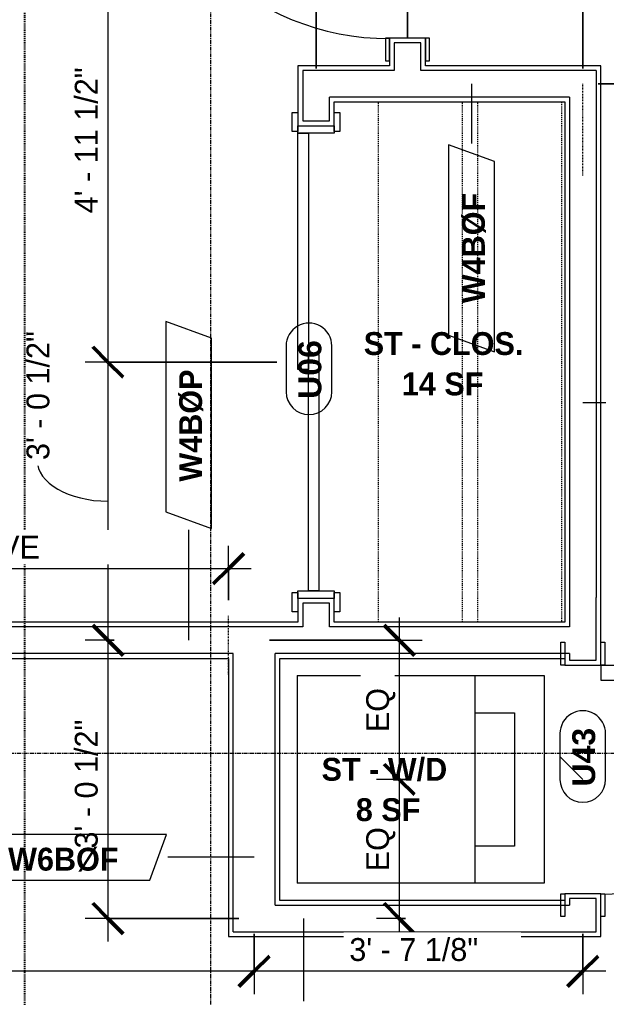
# Model space of a CAD drawing. Header units: inches. Extents: x -4058 to -1781, y 9814 to 12264.
# Drawn here: x -2852.4 to -2775.4, y 10135.2 to 10263.5 of the extents above; entities that cross this region are included whole.
import ezdxf

# ---------------------------------------------------------------- set-up
doc = ezdxf.new("R2010")
doc.units = ezdxf.units.IN
doc.header["$MEASUREMENT"] = 0
for name, pattern in [('Aligning Line 1_8_', [0.25, 0.125, -0.125]), ('Dash', [0.25, 0.125, -0.125]), ('Dash 3_32_', [0.1875, 0.09375, -0.09375]), ('Dash_2_', [0.25, 0.125, -0.125]), ('Grid Line 1_2_', [0.875, 0.5, -0.125, 0.125, -0.125])]:
    doc.linetypes.add(name, pattern=pattern)
doc.layers.add('0-3', color=250, linetype='Dash_2_')
for name, color, linetype, lineweight in [('A-ANNO-DIMS', 211, 'Continuous', 9), ('A-ANNO-DIMS-32', 211, 'Continuous', 9), ('A-AREA-IDEN', 2, 'Continuous', 9), ('A-DETL-1', 90, 'Dash 3_32_', 9), ('A-DOOR-2', 31, 'Continuous', 9), ('A-DOOR-FRAM', 31, 'Continuous', 9), ('A-DOOR-IDEN', 31, 'Continuous', 9), ('A-FLOR-2', 192, 'Continuous', 9), ('A-WALL-2', 113, 'Continuous', 9), ('A-WALL-IDEN', 211, 'Continuous', 9), ('G-ANNO-SYMB', 111, 'Aligning Line 1_8_', 9), ('P-SANR-FIXT', 6, 'Continuous', 9), ('Q-CASE', 31, 'Continuous', 9), ('Q-CASE-HDLN', 31, 'Dash', 9), ('S-GRID-1', 1, 'Grid Line 1_2_', 9)]:
    doc.layers.add(name, color=color, linetype=linetype, lineweight=lineweight)
doc.styles.add('Arial_B', font='arialbd.ttf', dxfattribs={"height": 3})
doc.styles.add('Century Gothic', font='ufonts.com_century-gothic.ttf', dxfattribs={"height": 3})
doc.styles.add('Century Gothic_B_1', font='GOTHICB.TTF', dxfattribs={"height": 3})
doc.dimstyles.new('MARKETING_DIMENSION', dxfattribs={"dimscale": 12, "dimtxt": 3.132505, "dimasz": 0.333333, "dimexe": 0.25, "dimexo": 0.166667, "dimgap": 0.041667, "dimtad": 1, "dimdec": 4, "dimrnd": 0.0625, "dimzin": 3, "dimdsep": 46, "dimlunit": 4, "dimtxsty": 'Century Gothic', "dimblk1": 'OBLIQUE', "dimblk2": 'OBLIQUE', "dimsah": 1, "dimcen": 0.09, "dimdle": 0.25, "dimazin": 0, "dimtfac": 1, "dimtdec": 4, "dimtix": 1, "dimtmove": 0, "dimatfit": 3, "dimfxl": 1, "dimtvp": 1, "dimtfill": 1, "dimfrac": 2, "dimtolj": 1, "dimtzin": 0, "dimarcsym": 2})
doc.dimstyles.new('THE_DIMENSION_STRING', dxfattribs={"dimscale": 12, "dimtxt": 3.132505, "dimasz": 0.333333, "dimexe": 0.25, "dimexo": 0.166667, "dimgap": 0.041667, "dimtad": 1, "dimdec": 4, "dimrnd": 0.0625, "dimzin": 3, "dimdsep": 46, "dimlunit": 4, "dimtxsty": 'Century Gothic', "dimblk1": 'OBLIQUE', "dimblk2": 'OBLIQUE', "dimsah": 1, "dimcen": 0.09, "dimdle": 0.25, "dimazin": 0, "dimtfac": 1, "dimtdec": 4, "dimtix": 1, "dimtmove": 0, "dimatfit": 3, "dimfxl": 1, "dimtvp": 1, "dimtfill": 1, "dimfrac": 2, "dimtolj": 1, "dimtzin": 0, "dimarcsym": 2})
doc.dimstyles.new('THE_DIMENSION_STRING_1', dxfattribs={"dimscale": 12, "dimtxt": 3.132505, "dimasz": 0.333333, "dimexe": 0.25, "dimexo": 0.166667, "dimgap": 0.041667, "dimtad": 1, "dimdec": 4, "dimrnd": 0.0625, "dimzin": 3, "dimdsep": 46, "dimlunit": 4, "dimtxsty": 'Century Gothic', "dimblk1": 'OBLIQUE', "dimblk2": 'OBLIQUE', "dimsah": 1, "dimcen": 0.09, "dimdle": 0.25, "dimazin": 0, "dimtfac": 1, "dimtdec": 4, "dimtix": 1, "dimtmove": 1, "dimatfit": 3, "dimfxl": 1, "dimtvp": 1, "dimtfill": 1, "dimfrac": 2, "dimtolj": 1, "dimtzin": 0, "dimarcsym": 2})
doc.dimstyles.new('THE_DIMENSION_STRING_2', dxfattribs={"dimscale": 12, "dimtxt": 3.132505, "dimasz": 0.333333, "dimexe": 0.25, "dimexo": 0.166667, "dimgap": 0.041667, "dimtad": 1, "dimdec": 4, "dimrnd": 0.0625, "dimzin": 3, "dimdsep": 46, "dimlunit": 4, "dimtxsty": 'Century Gothic', "dimblk1": 'OBLIQUE', "dimblk2": 'OBLIQUE', "dimsah": 1, "dimcen": 0.09, "dimdle": 0.25, "dimazin": 0, "dimtfac": 1, "dimtdec": 4, "dimtix": 1, "dimtmove": 0, "dimatfit": 3, "dimfxl": 1, "dimtvp": 1, "dimtfill": 1, "dimfrac": 2, "dimtolj": 1, "dimtzin": 0, "dimarcsym": 2})
doc.dimstyles.new('THE_DIMENSION_STRING_3', dxfattribs={"dimscale": 12, "dimtxt": 3.132505, "dimasz": 0.333333, "dimexe": 0.25, "dimexo": 0.166667, "dimgap": 0.041667, "dimtad": 1, "dimdec": 4, "dimrnd": 0.0625, "dimzin": 3, "dimdsep": 46, "dimlunit": 4, "dimtxsty": 'Century Gothic', "dimblk1": 'OBLIQUE', "dimblk2": 'OBLIQUE', "dimsah": 1, "dimcen": 0.09, "dimdle": 0.25, "dimazin": 0, "dimtfac": 1, "dimtdec": 4, "dimtix": 1, "dimtmove": 0, "dimatfit": 3, "dimfxl": 1, "dimtvp": 1, "dimtfill": 1, "dimfrac": 2, "dimtolj": 1, "dimtzin": 0, "dimarcsym": 2})

# ---------------------------------------------------------------- blocks, each defined once
blk = doc.blocks.new('SLIDING - FLUSH - SLIDING - FLUSH - 5-0 x 6-8-3203586-UNIT PLANS - 1ST FLOOR')
at = {"layer": 'A-DOOR-2'}
for p, q in [((-32.75, 3.25), (-30.25, 3.25)), ((-32.75, 2.5), (-32.75, 3.25)), ((-30.25, 3.25), (-30.25, 2.5)), ((30.25, 3.25), (32.75, 3.25)), ((30.25, 2.5), (30.25, 3.25)), ((32.75, 3.25), (32.75, 2.5)), ((-30.25, 2.5), (-32.75, 2.5)), ((32.75, 2.5), (30.25, 2.5)), ((-1, -0.88), (-1, 0.5)), ((-1, 0.5), (30, 0.5)), ((30, 0.5), (30, -0.88)), ((-30, -2.25), (-30, -0.88)), ((-30, -0.88), (1, -0.88)), ((30, -0.88), (-1, -0.88)), ((1, -0.88), (1, -2.25)), ((-32.75, -2.25), (-30.25, -2.25)), ((-32.75, -3), (-32.75, -2.25)), ((-30.25, -2.25), (-30.25, -3)), ((1, -2.25), (-30, -2.25)), ((30.25, -2.25), (32.75, -2.25)), ((30.25, -3), (30.25, -2.25)), ((32.75, -2.25), (32.75, -3)), ((-30.25, -3), (-32.75, -3)), ((32.75, -3), (30.25, -3))]:
    blk.add_line(p, q, dxfattribs=at)
at = {"layer": 'A-DOOR-FRAM'}
for p, q in [((-31, -2.25), (-31, 2.5)), ((-31, 2.5), (-30, 2.5)), ((-30, 2.5), (-30, -2.25)), ((30, 2.5), (31, 2.5)), ((30, -2.25), (30, 2.5)), ((31, 2.5), (31, -2.25)), ((-30, -2.25), (-31, -2.25)), ((31, -2.25), (30, -2.25))]:
    blk.add_line(p, q, dxfattribs=at)
blk = doc.blocks.new('SWING - SINGLE - FLUSH - SWING - FLUSH - 2-10 x 6-8 - PRIVACY-4202128-UNIT PLANS - 1ST FLOOR')
at = {"layer": 'A-DOOR-2'}
for p, q in [((15, 2.37), (15, 36.38)), ((17, 36.38), (15, 36.38)), ((17, 2.37), (17, 36.38)), ((-17, 2.87), (-20, 2.87)), ((-20, 2.87), (-20, 2.37)), ((-17, 2.37), (-17, 2.87)), ((20, 2.87), (17, 2.87)), ((17, 2.87), (17, 2.37)), ((20, 2.37), (20, 2.87)), ((-20, 2.37), (-17, 2.37)), ((17, 2.37), (15, 2.37)), ((17, 2.37), (20, 2.37)), ((-17, -2.38), (-20, -2.38)), ((-20, -2.38), (-20, -2.88)), ((-17, -2.88), (-17, -2.38)), ((20, -2.38), (17, -2.38)), ((17, -2.38), (17, -2.88)), ((20, -2.88), (20, -2.38)), ((-20, -2.88), (-17, -2.88)), ((17, -2.88), (20, -2.88))]:
    blk.add_line(p, q, dxfattribs=at)
blk.add_arc((17, 2.37), 34.07, 93.3657, 180, dxfattribs=at)
blk = doc.blocks.new('OD_CW_Closet - OD_CW_Closet-3786599-UNIT PLANS - 1ST FLOOR')
at = {"layer": 'Q-CASE-HDLN'}
for p, q in [((0.74, -24), (0.74, 0)), ((0.74, 0), (68.99, 0)), ((68.99, 0), (68.99, -24)), ((0.74, -11), (68.99, -11)), ((0.74, -13), (68.99, -13)), ((68.99, -24), (0.74, -24))]:
    blk.add_line(p, q, dxfattribs=at)
blk = doc.blocks.new('SWING - SINGLE - FLUSH - SWING - FLUSH - 2-6 x 6-8 - PASSAGE-4329407-UNIT PLANS - 1ST FLOOR')
at = {"layer": 'A-DOOR-2'}
for p, q in [((-18, 2.375), (-18, 2.875)), ((-18, 2.875), (-15, 2.875)), ((-15, 2.875), (-15, 2.375)), ((15, 2.375), (15, 2.875)), ((15, 2.875), (18, 2.875)), ((18, 2.875), (18, 2.375)), ((-15, 2.375), (-18, 2.375)), ((18, 2.375), (15, 2.375)), ((-18, -2.375), (-15, -2.375)), ((-18, -2.875), (-18, -2.375)), ((-15, -2.375), (-15, -2.875)), ((13, -2.375), (13, -32.375)), ((15, -2.375), (13, -2.375)), ((15, -2.375), (15, -32.375)), ((15, -2.375), (18, -2.375)), ((15, -2.875), (15, -2.375)), ((18, -2.375), (18, -2.875)), ((-15, -2.875), (-18, -2.875)), ((18, -2.875), (15, -2.875)), ((15, -32.375), (13, -32.375))]:
    blk.add_line(p, q, dxfattribs=at)
blk.add_arc((15, -2.375), 30.067, 180, 266.18593, dxfattribs=at)
blk = doc.blocks.new('Stacked Washer and Dryer - 26_x25_ - Private-1352637-UNIT PLANS - 1ST FLOOR')
at = {"layer": 'P-SANR-FIXT'}
for p, q in [((0, 13.625), (32.4375, 13.625)), ((0, 13.625), (0, -13.625)), ((23.34375, 13.625), (23.34375, -13.625)), ((32.4375, 13.625), (32.4375, -13.625)), ((23.34375, 8.75), (28.53125, 8.75)), ((28.53125, 8.75), (28.53125, -8.75)), ((28.53125, -8.75), (23.34375, -8.75)), ((32.4375, -13.625), (0, -13.625))]:
    blk.add_line(p, q, dxfattribs=at)
blk = doc.blocks.new('DIMBLOCK6-UNIT PLANS - 1ST FLOOR')
at = {"layer": 'A-ANNO-DIMS-32', "lineweight": 50}
for p, q in [((-2840.83, 10278.04), (-2842.83, 10280.04)), ((-2840.83, 10278.04), (-2838.83, 10276.04)), ((-2840.83, 10218.54), (-2842.83, 10220.54)), ((-2840.83, 10218.54), (-2838.83, 10216.54))]:
    blk.add_line(p, q, dxfattribs=at)
at = {"layer": 'A-ANNO-DIMS-32'}
for p, q in [((-2825.62, 10278.04), (-2843.83, 10278.04)), ((-2840.83, 10278.04), (-2840.83, 10218.54)), ((-2840.83, 10278.04), (-2825.62, 10278.04)), ((-2818.65, 10218.54), (-2843.83, 10218.54)), ((-2840.83, 10218.54), (-2818.65, 10218.54))]:
    blk.add_line(p, q, dxfattribs=at)
at = {"layer": 'A-ANNO-DIMS-32', "color": 0, "insert": (-2845.18, 10238.05), "char_height": 3, "width": 24.5827, "attachment_point": 1, "rotation": 90, "line_spacing_factor": 0.984502, "style": 'Century Gothic', "bg_fill": 3, "box_fill_scale": 1.25, "bg_fill_color": 256, "bg_fill_true_color": 13158600, "bg_fill_transparency": 0}
blk.add_mtext('4\' - 11 1/2"', dxfattribs=at)
blk = doc.blocks.new('_Oblique')
at = {"color": 0, "linetype": 'ByBlock', "lineweight": -2}
blk.add_line((-0.5, -0.5), (0.5, 0.5), dxfattribs=at)
blk = doc.blocks.new('DIMBLOCK7-UNIT PLANS - 1ST FLOOR')
at = {"layer": 'A-ANNO-DIMS-32', "lineweight": 50}
for p, q in [((-2840.83, 10218.54), (-2842.83, 10220.54)), ((-2840.83, 10218.54), (-2838.83, 10216.54)), ((-2840.83, 10182.04), (-2842.83, 10184.04)), ((-2840.83, 10182.04), (-2838.83, 10180.04))]:
    blk.add_line(p, q, dxfattribs=at)
at = {"layer": 'A-ANNO-DIMS-32'}
for p, q in [((-2818.65, 10218.54), (-2843.83, 10218.54)), ((-2840.83, 10218.54), (-2840.83, 10182.04)), ((-2840.83, 10218.54), (-2818.65, 10218.54)), ((-2840, 10182.04), (-2843.83, 10182.04)), ((-2840.83, 10182.04), (-2840, 10182.04))]:
    blk.add_line(p, q, dxfattribs=at)
blk.add_ellipse((-2840.83, 10205.68), major_axis=(9.31, 0), ratio=0.579435, start_param=3.141593, end_param=4.712389, dxfattribs=at)
at = {"layer": 'A-ANNO-DIMS-32', "color": 0, "insert": (-2851.52, 10205.68), "char_height": 3, "width": 21.7784, "attachment_point": 1, "rotation": 90, "line_spacing_factor": 0.984502, "style": 'Century Gothic', "bg_fill": 3, "box_fill_scale": 1.25, "bg_fill_color": 256, "bg_fill_true_color": 13158600, "bg_fill_transparency": 0}
blk.add_mtext('3\' - 0 1/2"', dxfattribs=at)
blk = doc.blocks.new('DIMBLOCK8-UNIT PLANS - 1ST FLOOR')
at = {"layer": 'A-ANNO-DIMS-32', "lineweight": 50}
for p, q in [((-2840.83, 10182.04), (-2842.83, 10184.04)), ((-2840.83, 10182.04), (-2838.83, 10180.04)), ((-2840.83, 10145.54), (-2842.83, 10147.54)), ((-2840.83, 10145.54), (-2838.83, 10143.54))]:
    blk.add_line(p, q, dxfattribs=at)
at = {"layer": 'A-ANNO-DIMS-32'}
for p, q in [((-2840, 10182.04), (-2843.83, 10182.04)), ((-2840.83, 10182.04), (-2840.83, 10142.54)), ((-2840.83, 10182.04), (-2840, 10182.04)), ((-2823.65, 10145.54), (-2843.83, 10145.54)), ((-2840.83, 10145.54), (-2823.65, 10145.54))]:
    blk.add_line(p, q, dxfattribs=at)
at = {"layer": 'A-ANNO-DIMS-32', "color": 0, "insert": (-2845.18, 10154.72), "char_height": 3, "width": 21.7784, "attachment_point": 1, "rotation": 90, "line_spacing_factor": 0.984502, "style": 'Century Gothic', "bg_fill": 3, "box_fill_scale": 1.25, "bg_fill_color": 256, "bg_fill_true_color": 13158600, "bg_fill_transparency": 0}
blk.add_mtext('3\' - 0 1/2"', dxfattribs=at)
blk = doc.blocks.new('DIMBLOCK41-UNIT PLANS - 1ST FLOOR')
at = {"layer": 'A-ANNO-DIMS-32'}
for p, q in [((-2778.52, 10257.04), (-2778.52, 10285.61)), ((-2801.52, 10283.44), (-2801.52, 10279.61)), ((-2801.52, 10282.61), (-2801.52, 10283.44)), ((-2801.52, 10282.61), (-2775.52, 10282.61)), ((-2778.52, 10282.61), (-2778.52, 10257.04))]:
    blk.add_line(p, q, dxfattribs=at)
at = {"layer": 'A-ANNO-DIMS-32', "lineweight": 50}
for p, q in [((-2801.52, 10282.61), (-2799.52, 10284.61)), ((-2778.52, 10282.61), (-2776.52, 10284.61)), ((-2801.52, 10282.61), (-2803.52, 10280.61)), ((-2778.52, 10282.61), (-2780.52, 10280.61))]:
    blk.add_line(p, q, dxfattribs=at)
at = {"layer": 'A-ANNO-DIMS-32', "color": 0, "insert": (-2796.44, 10286.95), "char_height": 3, "width": 15.394, "attachment_point": 1, "line_spacing_factor": 0.984502, "style": 'Century Gothic', "bg_fill": 3, "box_fill_scale": 1.25, "bg_fill_color": 256, "bg_fill_true_color": 13158600, "bg_fill_transparency": 0}
blk.add_mtext('1\' - 11"', dxfattribs=at)
blk = doc.blocks.new('DIMBLOCK71-UNIT PLANS - 1ST FLOOR')
at = {"layer": 'A-ANNO-DIMS-32'}
for p, q in [((-2802.6, 10185.04), (-2802.6, 10163.79)), ((-2819.65, 10182.04), (-2799.6, 10182.04)), ((-2802.6, 10182.04), (-2819.65, 10182.04)), ((-2801.77, 10163.79), (-2805.6, 10163.79)), ((-2802.6, 10163.79), (-2801.77, 10163.79))]:
    blk.add_line(p, q, dxfattribs=at)
at = {"layer": 'A-ANNO-DIMS-32', "lineweight": 50}
for p, q in [((-2802.6, 10182.04), (-2804.6, 10184.04)), ((-2802.6, 10182.04), (-2800.6, 10180.04)), ((-2802.6, 10163.79), (-2804.6, 10165.79)), ((-2802.6, 10163.79), (-2800.6, 10161.79))]:
    blk.add_line(p, q, dxfattribs=at)
at = {"layer": 'A-ANNO-DIMS-32', "color": 0, "insert": (-2806.94, 10169.98), "char_height": 3, "width": 7.0407, "attachment_point": 1, "rotation": 90, "line_spacing_factor": 0.984502, "style": 'Century Gothic', "bg_fill": 3, "box_fill_scale": 1.25, "bg_fill_color": 256, "bg_fill_true_color": 13158600, "bg_fill_transparency": 0}
blk.add_mtext('EQ', dxfattribs=at)
blk = doc.blocks.new('DIMBLOCK72-UNIT PLANS - 1ST FLOOR')
at = {"layer": 'A-ANNO-DIMS-32', "lineweight": 50}
for p, q in [((-2802.6, 10163.79), (-2804.6, 10165.79)), ((-2802.6, 10163.79), (-2800.6, 10161.79)), ((-2802.6, 10145.54), (-2804.6, 10147.54)), ((-2802.6, 10145.54), (-2800.6, 10143.54))]:
    blk.add_line(p, q, dxfattribs=at)
at = {"layer": 'A-ANNO-DIMS-32'}
for p, q in [((-2801.77, 10163.79), (-2805.6, 10163.79)), ((-2802.6, 10163.79), (-2802.6, 10142.54)), ((-2802.6, 10163.79), (-2801.77, 10163.79)), ((-2801.77, 10145.54), (-2805.6, 10145.54)), ((-2802.6, 10145.54), (-2801.77, 10145.54))]:
    blk.add_line(p, q, dxfattribs=at)
at = {"layer": 'A-ANNO-DIMS-32', "color": 0, "insert": (-2806.94, 10151.73), "char_height": 3, "width": 7.0407, "attachment_point": 1, "rotation": 90, "line_spacing_factor": 0.984502, "style": 'Century Gothic', "bg_fill": 3, "box_fill_scale": 1.25, "bg_fill_color": 256, "bg_fill_true_color": 13158600, "bg_fill_transparency": 0}
blk.add_mtext('EQ', dxfattribs=at)
blk = doc.blocks.new('Wall Tag - Arch Wall-3956453-UNIT PLANS - 1ST FLOOR')
at = {"layer": 'A-WALL-IDEN'}
for p, q in [((-0.3561, 0.0937), (-0.4244, -0.0937)), ((0.4244, 0.0937), (-0.3561, 0.0937)), ((0.3561, -0.0937), (0.4244, 0.0937)), ((-0.4244, -0.0937), (0.3561, -0.0937))]:
    blk.add_line(p, q, dxfattribs=at)
blk = doc.blocks.new('Door Tag - Type Mark-2601225-UNIT PLANS - 1ST FLOOR')
at = {"layer": 'A-DOOR-IDEN'}
for p, q in [((0.09375, 0.09375), (-0.09375, 0.09375)), ((-0.09375, -0.09375), (0.09375, -0.09375))]:
    blk.add_line(p, q, dxfattribs=at)
for centre, start, end in [((-0.09375, 0), 90, 270), ((0.09375, 0), 270, 90)]:
    blk.add_arc(centre, 0.09375, start, end, dxfattribs=at)
blk = doc.blocks.new('DIMBLOCK364-UNIT PLANS - 1ST FLOOR')
at = {"layer": 'A-ANNO-DIMS-32'}
for p, q in [((-2821.65, 10143.54), (-2821.65, 10135.62)), ((-2821.65, 10138.62), (-2821.65, 10143.54)), ((-2778.52, 10143.54), (-2778.52, 10135.62)), ((-2778.52, 10138.62), (-2778.52, 10143.54)), ((-2775.52, 10138.62), (-2821.65, 10138.62))]:
    blk.add_line(p, q, dxfattribs=at)
at = {"layer": 'A-ANNO-DIMS-32', "lineweight": 50}
for p, q in [((-2821.65, 10138.62), (-2819.65, 10140.62)), ((-2778.52, 10138.62), (-2776.52, 10140.62)), ((-2821.65, 10138.62), (-2823.65, 10136.62)), ((-2778.52, 10138.62), (-2780.52, 10136.62))]:
    blk.add_line(p, q, dxfattribs=at)
at = {"layer": 'A-ANNO-DIMS-32', "color": 0, "insert": (-2809.16, 10142.97), "char_height": 3, "width": 21.7784, "attachment_point": 1, "line_spacing_factor": 0.984502, "style": 'Century Gothic', "bg_fill": 3, "box_fill_scale": 1.25, "bg_fill_color": 256, "bg_fill_true_color": 13158600, "bg_fill_transparency": 0}
blk.add_mtext('3\' - 7 1/8"', dxfattribs=at)
blk = doc.blocks.new('DIMBLOCK365-UNIT PLANS - 1ST FLOOR')
at = {"layer": 'A-ANNO-DIMS-32'}
for p, q in [((-2821.65, 10143.54), (-2821.65, 10135.62)), ((-2821.65, 10138.62), (-2821.65, 10143.54)), ((-2935.52, 10137.79), (-2935.52, 10141.62)), ((-2821.65, 10138.62), (-2938.52, 10138.62)), ((-2935.52, 10138.62), (-2935.52, 10137.79))]:
    blk.add_line(p, q, dxfattribs=at)
at = {"layer": 'A-ANNO-DIMS-32', "lineweight": 50}
for p, q in [((-2935.52, 10138.62), (-2933.52, 10140.62)), ((-2821.65, 10138.62), (-2819.65, 10140.62)), ((-2935.52, 10138.62), (-2937.52, 10136.62)), ((-2821.65, 10138.62), (-2823.65, 10136.62))]:
    blk.add_line(p, q, dxfattribs=at)
at = {"layer": 'A-ANNO-DIMS-32', "color": 0, "insert": (-2887.66, 10142.97), "char_height": 3, "width": 21.7784, "attachment_point": 1, "line_spacing_factor": 0.984502, "style": 'Century Gothic', "bg_fill": 3, "box_fill_scale": 1.25, "bg_fill_color": 256, "bg_fill_true_color": 13158600, "bg_fill_transparency": 0}
blk.add_mtext('9\' - 5 7/8"', dxfattribs=at)
blk = doc.blocks.new('DIMBLOCK414-UNIT PLANS - 1ST FLOOR')
at = {"layer": 'A-ANNO-DIMS-32'}
for p, q in [((-2778.52, 10257.04), (-2778.52, 10285.61)), ((-2709.5, 10274.66), (-2709.5, 10285.61)), ((-2781.52, 10282.61), (-2706.5, 10282.61)), ((-2778.52, 10282.61), (-2778.52, 10257.04)), ((-2709.5, 10282.61), (-2709.5, 10274.66))]:
    blk.add_line(p, q, dxfattribs=at)
at = {"layer": 'A-ANNO-DIMS-32', "lineweight": 50}
for p, q in [((-2778.52, 10282.61), (-2776.52, 10284.61)), ((-2709.5, 10282.61), (-2707.5, 10284.61)), ((-2778.52, 10282.61), (-2780.52, 10280.61)), ((-2709.5, 10282.61), (-2711.5, 10280.61))]:
    blk.add_line(p, q, dxfattribs=at)
at = {"layer": 'A-ANNO-DIMS-32', "color": 0, "insert": (-2749.26, 10286.95), "char_height": 3, "width": 12.5897, "attachment_point": 1, "line_spacing_factor": 0.984502, "style": 'Century Gothic', "bg_fill": 3, "box_fill_scale": 1.25, "bg_fill_color": 256, "bg_fill_true_color": 13158600, "bg_fill_transparency": 0}
blk.add_mtext('5\' - 9"', dxfattribs=at)
blk = doc.blocks.new('DIMBLOCK689-UNIT PLANS - 1ST FLOOR')
at = {"layer": 'A-ANNO-DIMS-32'}
for p, q in [((-2772.1, 10359.04), (-2772.1, 10252.04)), ((-2787.52, 10356.04), (-2769.1, 10356.04)), ((-2772.1, 10356.04), (-2787.52, 10356.04)), ((-2776.52, 10255.04), (-2769.1, 10255.04)), ((-2772.1, 10255.04), (-2776.52, 10255.04))]:
    blk.add_line(p, q, dxfattribs=at)
at = {"layer": 'A-ANNO-DIMS-32', "lineweight": 50}
for p, q in [((-2772.1, 10356.04), (-2774.1, 10358.04)), ((-2772.1, 10356.04), (-2770.1, 10354.04)), ((-2772.1, 10255.04), (-2774.1, 10257.04)), ((-2772.1, 10255.04), (-2770.1, 10253.04))]:
    blk.add_line(p, q, dxfattribs=at)
at = {"layer": 'A-ANNO-DIMS-32', "color": 0, "insert": (-2776.44, 10300.29), "char_height": 3, "width": 12.5897, "attachment_point": 1, "rotation": 90, "line_spacing_factor": 0.984502, "style": 'Century Gothic', "bg_fill": 3, "box_fill_scale": 1.25, "bg_fill_color": 256, "bg_fill_true_color": 13158600, "bg_fill_transparency": 0}
blk.add_mtext('8\' - 5"', dxfattribs=at)
blk = doc.blocks.new('DIMBLOCK1317-UNIT PLANS - 1ST FLOOR')
at = {"layer": 'A-ANNO-DIMS-32'}
for p, q in [((-2813.52, 10257.04), (-2813.52, 10270.37)), ((-2778.52, 10257.04), (-2778.52, 10270.37)), ((-2775.52, 10267.37), (-2813.52, 10267.37)), ((-2813.52, 10267.37), (-2813.52, 10257.04)), ((-2778.52, 10267.37), (-2778.52, 10257.04))]:
    blk.add_line(p, q, dxfattribs=at)
at = {"layer": 'A-ANNO-DIMS-32', "lineweight": 50}
for p, q in [((-2813.52, 10267.37), (-2811.52, 10269.37)), ((-2778.52, 10267.37), (-2776.52, 10269.37)), ((-2813.52, 10267.37), (-2815.52, 10265.37)), ((-2778.52, 10267.37), (-2780.52, 10265.37))]:
    blk.add_line(p, q, dxfattribs=at)
at = {"layer": 'A-ANNO-DIMS-32', "color": 0, "insert": (-2802.44, 10271.72), "char_height": 3, "width": 15.394, "attachment_point": 1, "line_spacing_factor": 0.984502, "style": 'Century Gothic', "bg_fill": 3, "box_fill_scale": 1.25, "bg_fill_color": 256, "bg_fill_true_color": 13158600, "bg_fill_transparency": 0}
blk.add_mtext('2\' - 11"', dxfattribs=at)
blk = doc.blocks.new('DIMBLOCK1318-UNIT PLANS - 1ST FLOOR')
at = {"layer": 'A-ANNO-DIMS-32'}
for p, q in [((-2935.52, 10266.54), (-2935.52, 10270.37)), ((-2813.52, 10257.04), (-2813.52, 10270.37)), ((-2813.52, 10267.37), (-2938.52, 10267.37)), ((-2935.52, 10267.37), (-2935.52, 10266.54)), ((-2813.52, 10267.37), (-2813.52, 10257.04))]:
    blk.add_line(p, q, dxfattribs=at)
at = {"layer": 'A-ANNO-DIMS-32', "lineweight": 50}
for p, q in [((-2935.52, 10267.37), (-2933.52, 10269.37)), ((-2813.52, 10267.37), (-2811.52, 10269.37)), ((-2935.52, 10267.37), (-2937.52, 10265.37)), ((-2813.52, 10267.37), (-2815.52, 10265.37))]:
    blk.add_line(p, q, dxfattribs=at)
at = {"layer": 'A-ANNO-DIMS-32', "color": 0, "insert": (-2880.94, 10271.72), "char_height": 3, "width": 15.394, "attachment_point": 1, "line_spacing_factor": 0.984502, "style": 'Century Gothic', "bg_fill": 3, "box_fill_scale": 1.25, "bg_fill_color": 256, "bg_fill_true_color": 13158600, "bg_fill_transparency": 0}
blk.add_mtext('10\' - 2"', dxfattribs=at)
blk = doc.blocks.new('DIMBLOCK1355-UNIT PLANS - 1ST FLOOR')
at = {"layer": 'A-ANNO-DIMS-32'}
for p, q in [((-2931.09, 10188.54), (-2931.09, 10194.42)), ((-2825.02, 10187.29), (-2825.02, 10194.42)), ((-2822.02, 10191.42), (-2934.09, 10191.42)), ((-2931.09, 10191.42), (-2931.09, 10188.54)), ((-2825.02, 10191.42), (-2825.02, 10187.29))]:
    blk.add_line(p, q, dxfattribs=at)
at = {"layer": 'A-ANNO-DIMS-32', "lineweight": 50}
for p, q in [((-2931.09, 10191.42), (-2929.09, 10193.42)), ((-2825.02, 10191.42), (-2823.02, 10193.42)), ((-2931.09, 10191.42), (-2933.09, 10189.42)), ((-2825.02, 10191.42), (-2827.02, 10189.42))]:
    blk.add_line(p, q, dxfattribs=at)
at = {"layer": 'A-ANNO-DIMS-32', "color": 0, "insert": (-2904.38, 10195.76), "char_height": 3, "width": 63.1871, "attachment_point": 1, "line_spacing_factor": 0.984502, "style": 'Century Gothic', "bg_fill": 3, "box_fill_scale": 1.25, "bg_fill_color": 256, "bg_fill_true_color": 13158600, "bg_fill_transparency": 0}
blk.add_mtext('OPEN CLERESTORY ABOVE', dxfattribs=at)

msp = doc.modelspace()

# ---------------------------------------------------------------- linework, layer by layer
at = {"layer": 'A-DETL-1'}
for p, q in [((-2778.52374, 10242.9894), (-2778.52374, 10255.0394)), ((-2825.02374, 10177.5394), (-2825.02374, 10185.2894))]:
    msp.add_line(p, q, dxfattribs=at)
at = {"layer": 'A-DOOR-IDEN'}
msp.add_line((-2778.52374, 10163.78974), (-2781.52374, 10166.78974), dxfattribs=at)
at = {"layer": 'A-FLOR-2'}
for p, q in [((-2801.52374, 10261.0394), (-2801.52374, 10295.0394)), ((-2801.52374, 10295.0394), (-2801.52374, 10261.0394))]:
    msp.add_line(p, q, dxfattribs=at)
at = {"layer": 'A-WALL-2'}
for p, q in [((-2803.89874, 10261.0394), (-2803.89874, 10257.4144)), ((-2799.14874, 10261.0394), (-2803.89874, 10261.0394)), ((-2803.27374, 10260.4144), (-2803.27374, 10256.7894)), ((-2799.77374, 10260.4144), (-2803.27374, 10260.4144)), ((-2799.77374, 10256.7894), (-2799.77374, 10260.4144)), ((-2799.14874, 10257.4144), (-2799.14874, 10261.0394)), ((-2815.89874, 10257.4144), (-2815.89874, 10249.5394)), ((-2803.89874, 10257.4144), (-2815.89874, 10257.4144)), ((-2776.14874, 10257.4144), (-2799.14874, 10257.4144)), ((-2776.14874, 10187.65981), (-2776.14874, 10257.4144)), ((-2815.27374, 10256.7894), (-2815.27374, 10250.1644)), ((-2803.27374, 10256.7894), (-2815.27374, 10256.7894)), ((-2776.77374, 10256.7894), (-2799.77374, 10256.7894)), ((-2776.77374, 10256.7894), (-2776.77374, 10187.65981)), ((-2811.77374, 10250.1644), (-2811.77374, 10253.2894)), ((-2780.27374, 10253.2894), (-2811.77374, 10253.2894)), ((-2811.14874, 10249.5394), (-2811.14874, 10252.6644)), ((-2811.14874, 10252.6644), (-2780.89874, 10252.6644)), ((-2780.89874, 10252.6644), (-2780.89874, 10187.65981)), ((-2780.27374, 10253.2894), (-2780.27374, 10187.65981)), ((-2815.27374, 10250.1644), (-2811.77374, 10250.1644)), ((-2815.89874, 10249.5394), (-2811.14874, 10249.5394)), ((-2815.89874, 10187.5394), (-2815.89874, 10184.4144)), ((-2811.14874, 10187.5394), (-2815.89874, 10187.5394)), ((-2811.77374, 10186.9144), (-2815.27374, 10186.9144)), ((-2815.27374, 10186.9144), (-2815.27374, 10183.7894)), ((-2811.77374, 10183.7894), (-2811.77374, 10186.9144)), ((-2811.14874, 10184.4144), (-2811.14874, 10187.5394)), ((-2780.89874, 10187.65981), (-2780.89874, 10184.4144)), ((-2780.27374, 10187.65981), (-2780.27374, 10183.7894)), ((-2776.77374, 10179.41474), (-2776.77374, 10187.65981)), ((-2776.14874, 10178.78974), (-2776.14874, 10187.65981)), ((-2815.89874, 10184.4144), (-2931.27374, 10184.4144)), ((-2780.89874, 10184.4144), (-2811.14874, 10184.4144)), ((-2815.27374, 10183.7894), (-2931.27374, 10183.7894)), ((-2780.27374, 10183.7894), (-2811.77374, 10183.7894)), ((-2824.39874, 10180.2894), (-2931.27374, 10180.2894)), ((-2824.39874, 10143.79008), (-2824.39874, 10180.2894)), ((-2818.89874, 10147.29008), (-2818.89874, 10180.2894)), ((-2780.27374, 10180.2894), (-2818.89874, 10180.2894)), ((-2780.27374, 10180.2894), (-2780.27374, 10179.41474)), ((-2899.08624, 10179.6644), (-2825.02374, 10179.6644)), ((-2825.02374, 10179.6644), (-2825.02374, 10143.16508)), ((-2818.27374, 10147.91508), (-2818.27374, 10179.6644)), ((-2818.27374, 10179.6644), (-2780.89874, 10179.6644)), ((-2780.89874, 10179.6644), (-2780.89874, 10178.78974)), ((-2780.27374, 10179.41474), (-2776.77374, 10179.41474)), ((-2780.89874, 10178.78974), (-2776.14874, 10178.78974)), ((-2776.14874, 10148.78974), (-2780.89874, 10148.78974)), ((-2780.89874, 10148.78974), (-2780.89874, 10147.91508)), ((-2776.14874, 10143.16508), (-2776.14874, 10148.78974)), ((-2818.89874, 10147.29008), (-2780.27374, 10147.29008)), ((-2780.89874, 10147.91508), (-2818.27374, 10147.91508)), ((-2780.27374, 10148.16474), (-2780.27374, 10147.29008)), ((-2776.77374, 10148.16474), (-2780.27374, 10148.16474)), ((-2776.77374, 10143.79008), (-2776.77374, 10148.16474)), ((-2825.02374, 10143.16508), (-2776.14874, 10143.16508)), ((-2824.39874, 10143.79008), (-2776.77374, 10143.79008))]:
    msp.add_line(p, q, dxfattribs=at)
at = {"layer": 'A-WALL-IDEN'}
for p, q in [((-2778.52374, 10213.22307), (-2775.49441, 10213.22307)), ((-2815.15391, 10145.54008), (-2815.15391, 10134.69692))]:
    msp.add_line(p, q, dxfattribs=at)
at = {"layer": 'G-ANNO-SYMB'}
msp.add_line((-2851.7738, 10857.05315), (-2851.7738, 9975.90299), dxfattribs=at)

# ---------------------------------------------------------------- block references
at = {"layer": 'A-DOOR-2'}
for name, p, rotation in [('SWING - SINGLE - FLUSH - SWING - FLUSH - 2-10 x 6-8 - PRIVACY-4202128-UNIT PLANS - 1ST FLOOR', (-2801.52374, 10278.0394), 89.99999999996666), ('SLIDING - FLUSH - SLIDING - FLUSH - 5-0 x 6-8-3203586-UNIT PLANS - 1ST FLOOR', (-2813.64874, 10218.5394), 269.9999999999539), ('SWING - SINGLE - FLUSH - SWING - FLUSH - 2-6 x 6-8 - PASSAGE-4329407-UNIT PLANS - 1ST FLOOR', (-2778.52374, 10163.78974), 90.00000000002517)]:
    msp.add_blockref(name, p, dxfattribs=dict(at, rotation=rotation))
at = {"layer": 'A-DOOR-IDEN', "xscale": 31.99999999999999, "yscale": 31.99999999999999, "zscale": 31.99999999999999, "rotation": 89.99999999999955}
msp.add_blockref('Door Tag - Type Mark-2601225-UNIT PLANS - 1ST FLOOR', (-2778.52374, 10166.78974), dxfattribs=at)
at = {"layer": 'A-WALL-IDEN', "xscale": 31.99999999999999, "yscale": 31.99999999999999, "zscale": 31.99999999999999, "rotation": 89.99999999999955}
msp.add_blockref('Wall Tag - Arch Wall-3956453-UNIT PLANS - 1ST FLOOR', (-2793.12815, 10233.46454), dxfattribs=at)
at = {"layer": 'P-SANR-FIXT'}
msp.add_blockref('Stacked Washer and Dryer - 26_x25_ - Private-1352637-UNIT PLANS - 1ST FLOOR', (-2816.02374, 10163.78974), dxfattribs=at)
at = {"layer": 'Q-CASE', "rotation": 89.99999999997861}
msp.add_blockref('OD_CW_Closet - OD_CW_Closet-3786599-UNIT PLANS - 1ST FLOOR', (-2805.31241, 10183.67669), dxfattribs=at)

# ---------------------------------------------------------------- texts
at = {"layer": 'A-AREA-IDEN', "char_height": 3, "attachment_point": 1, "style": 'Century Gothic_B_1'}
for s, insert, width in [('ST - CLOS.', (-2807.26887, 10222.46312), 24.543), ('14 SF', (-2802.2673, 10217.16599), 12.423)]:
    msp.add_mtext(s, dxfattribs=dict(at, insert=insert, width=width))
at = {"layer": 'A-DOOR-IDEN', "char_height": 3, "width": 9.393, "attachment_point": 1, "rotation": 90, "style": 'Arial_B'}
for s, insert in [('U06', (-2815.83268, 10213.70954)), ('U43', (-2779.90359, 10162.85785))]:
    msp.add_mtext(s, dxfattribs=dict(at, insert=insert))
at = {"layer": 'A-WALL-IDEN', "insert": (-2794.37568, 10226.24861), "char_height": 3, "width": 17.372, "attachment_point": 1, "rotation": 90, "style": 'Century Gothic_B_1'}
msp.add_mtext('W4BØF', dxfattribs=at)

# ---------------------------------------------------------------- next in the draw order: dimensions: what is measured, and where the dimension line sits
at = {"layer": 'A-ANNO-DIMS'}
dim = msp.add_linear_dim(base=(-2778.52374, 10282.60963), p1=(-2801.52374, 10285.43806), p2=(-2778.52374, 10255.0394), dimstyle='THE_DIMENSION_STRING', override={"dimpost": '<>', "dimfxl": 38.119271}, dxfattribs=at)
dim.commit()
dim.dimension.update_dxf_attribs({"geometry": 'DIMBLOCK41-UNIT PLANS - 1ST FLOOR', "text_midpoint": (-2790.02374, 10284.60963)})
dim = msp.add_linear_dim(base=(-2840.83188, 10218.5394), p1=(-2823.61633, 10278.0394), p2=(-2816.64874, 10218.5394), angle=90, dimstyle='THE_DIMENSION_STRING', override={"dimpost": '<>', "dimfxl": 59.906572}, dxfattribs=at)
dim.commit()
dim.dimension.update_dxf_attribs({"geometry": 'DIMBLOCK6-UNIT PLANS - 1ST FLOOR', "text_midpoint": (-2843.07355, 10248.2894)})

# ---------------------------------------------------------------- next in the draw order: linework, layer by layer
at = {"layer": 'A-WALL-IDEN'}
msp.add_line((-2793.12815, 10255.0394), (-2793.12815, 10247.19624), dxfattribs=at)

# ---------------------------------------------------------------- next in the draw order: dimensions: what is measured, and where the dimension line sits
at = {"layer": 'A-ANNO-DIMS'}
dim = msp.add_linear_dim(base=(-2709.49874, 10282.60963), p1=(-2778.52374, 10255.0394), p2=(-2709.49874, 10272.6644), dimstyle='THE_DIMENSION_STRING_2', override={"dimpost": '<>', "dimfxl": 71.239675}, dxfattribs=at)
dim.commit()
dim.dimension.update_dxf_attribs({"geometry": 'DIMBLOCK414-UNIT PLANS - 1ST FLOOR', "text_midpoint": (-2744.01124, 10284.68509)})
dim = msp.add_linear_dim(base=(-2840.83188, 10182.0394), p1=(-2816.64874, 10218.5394), p2=(-2838.00345, 10182.0394), angle=90, dimstyle='THE_DIMENSION_STRING_1', override={"dimpost": '<>', "dimfxl": 42.287986}, dxfattribs=at)
dim.commit()
dim.dimension.update_dxf_attribs({"geometry": 'DIMBLOCK7-UNIT PLANS - 1ST FLOOR', "text_midpoint": (-2849.52322, 10216.57157), "dimtype": 160, "text_rotation": 90})

# ---------------------------------------------------------------- next in the draw order: block references
at = {"layer": 'A-DOOR-IDEN', "xscale": 31.99999999999999, "yscale": 31.99999999999999, "zscale": 31.99999999999999, "rotation": 89.99999999999955}
msp.add_blockref('Door Tag - Type Mark-2601225-UNIT PLANS - 1ST FLOOR', (-2814.45282, 10217.64143), dxfattribs=at)
at = {"layer": 'A-WALL-IDEN', "xscale": 31.99999999999999, "yscale": 31.99999999999999, "zscale": 31.99999999999999, "rotation": 89.99999999999955}
msp.add_blockref('Wall Tag - Arch Wall-3956453-UNIT PLANS - 1ST FLOOR', (-2830.23579, 10210.2754), dxfattribs=at)

# ---------------------------------------------------------------- next in the draw order: texts
at = {"layer": 'A-WALL-IDEN', "insert": (-2831.48332, 10202.8453), "char_height": 3, "width": 17.877, "attachment_point": 1, "rotation": 90, "style": 'Century Gothic_B_1'}
msp.add_mtext('W4BØP', dxfattribs=at)

# ---------------------------------------------------------------- next in the draw order: dimensions: what is measured, and where the dimension line sits
at = {"layer": 'A-ANNO-DIMS'}
for base, p1, p2, dimstyle, override, picture, middle in [((-2772.09825, 10255.0394), (-2789.52374, 10356.0394), (-2778.52374, 10255.0394), 'THE_DIMENSION_STRING_3', {"dimpost": '<>', "dimfxl": 101.597244}, 'DIMBLOCK689-UNIT PLANS - 1ST FLOOR', (-2774.17371, 10305.5394)), ((-2840.83188, 10145.54008), (-2838.00345, 10182.0394), (-2821.64874, 10145.54008), 'THE_DIMENSION_STRING', {"dimpost": '<>', "dimfxl": 39.995959}, 'DIMBLOCK8-UNIT PLANS - 1ST FLOOR', (-2843.07355, 10163.78974))]:
    dim = msp.add_linear_dim(base=base, p1=p1, p2=p2, angle=90, dimstyle=dimstyle, override=override, dxfattribs=at)
    dim.commit()
    dim.dimension.update_dxf_attribs({"geometry": picture, "text_midpoint": middle})

# ---------------------------------------------------------------- next in the draw order: linework, layer by layer
at = {"layer": 'A-WALL-IDEN'}
for p, q in [((-2830.23579, 10182.0394), (-2830.23579, 10196.54369)), ((-2821.64874, 10153.57449), (-2832.98273, 10153.57449))]:
    msp.add_line(p, q, dxfattribs=at)

# ---------------------------------------------------------------- next in the draw order: block references
at = {"layer": 'A-WALL-IDEN', "xscale": 31.99999999999999, "yscale": 31.99999999999999, "zscale": 31.99999999999999}
msp.add_blockref('Wall Tag - Arch Wall-3956453-UNIT PLANS - 1ST FLOOR', (-2846.71443, 10153.57449), dxfattribs=at)

# ---------------------------------------------------------------- next in the draw order: texts
at = {"layer": 'A-WALL-IDEN', "insert": (-2853.93035, 10154.82203), "char_height": 3, "width": 17.372, "attachment_point": 1, "style": 'Century Gothic_B_1'}
msp.add_mtext('W6BØF', dxfattribs=at)

# ---------------------------------------------------------------- next in the draw order: dimensions: what is measured, and where the dimension line sits
at = {"layer": 'A-ANNO-DIMS'}
dim = msp.add_linear_dim(base=(-2813.52374, 10267.37194), p1=(-2778.52374, 10255.0394), p2=(-2813.52374, 10255.0394), dimstyle='MARKETING_DIMENSION', override={"dimpost": '<>', "dimfxl": 35}, dxfattribs=at)
dim.commit()
dim.dimension.update_dxf_attribs({"geometry": 'DIMBLOCK1317-UNIT PLANS - 1ST FLOOR', "text_midpoint": (-2796.02374, 10269.40967)})
dim = msp.add_linear_dim(base=(-2802.5984, 10163.78974), p1=(-2821.64874, 10182.0394), p2=(-2799.76997, 10163.78974), angle=90, text='EQ', dimstyle='THE_DIMENSION_STRING', override={"dimpost": '<>', "dimfxl": 28.490884}, dxfattribs=at)
dim.commit()
dim.dimension.update_dxf_attribs({"geometry": 'DIMBLOCK71-UNIT PLANS - 1ST FLOOR', "text_midpoint": (-2804.75441, 10172.91457)})

# ---------------------------------------------------------------- next in the draw order: linework, layer by layer
at = {"layer": 'S-GRID-1'}
msp.add_line((-1781.27288, 10167.1894), (-4041.7795, 10167.1894), dxfattribs=at)

# ---------------------------------------------------------------- next in the draw order: dimensions: what is measured, and where the dimension line sits
at = {"layer": 'A-ANNO-DIMS'}
dim = msp.add_linear_dim(base=(-2802.5984, 10145.54008), p1=(-2799.76997, 10163.78974), p2=(-2799.76997, 10145.54008), angle=90, text='EQ', dimstyle='THE_DIMENSION_STRING', override={"dimpost": '<>', "dimfxl": 18.249658}, dxfattribs=at)
dim.commit()
dim.dimension.update_dxf_attribs({"geometry": 'DIMBLOCK72-UNIT PLANS - 1ST FLOOR', "text_midpoint": (-2804.75441, 10154.66491)})

# ---------------------------------------------------------------- next in the draw order: texts
at = {"layer": 'A-AREA-IDEN', "char_height": 3, "attachment_point": 1, "style": 'Century Gothic_B_1'}
for s, insert, width in [('ST - W/D', (-2812.80295, 10166.6144), 20.402), ('8 SF', (-2808.30531, 10161.31727), 9.494)]:
    msp.add_mtext(s, dxfattribs=dict(at, insert=insert, width=width))

# ---------------------------------------------------------------- next in the draw order: dimensions: what is measured, and where the dimension line sits
at = {"layer": 'A-ANNO-DIMS'}
dim = msp.add_linear_dim(base=(-2821.64874, 10138.62249), p1=(-2778.52374, 10145.54008), p2=(-2821.64874, 10145.54008), angle=0, dimstyle='THE_DIMENSION_STRING_2', override={"dimpost": '<>', "dimfxl": 43.125}, dxfattribs=at)
dim.commit()
dim.dimension.update_dxf_attribs({"geometry": 'DIMBLOCK364-UNIT PLANS - 1ST FLOOR', "text_midpoint": (-2800.08624, 10140.86416)})

# ---------------------------------------------------------------- next in the draw order: dimensions: what is measured, and where the dimension line sits
dim = msp.add_linear_dim(base=(-2935.52374, 10138.62249), p1=(-2821.64874, 10145.54008), p2=(-2935.52374, 10135.79406), angle=0, dimstyle='THE_DIMENSION_STRING_2', override={"dimpost": '<>', "dimfxl": 114.291296}, dxfattribs=at)
dim.commit()
dim.dimension.update_dxf_attribs({"geometry": 'DIMBLOCK365-UNIT PLANS - 1ST FLOOR', "text_midpoint": (-2878.58624, 10140.86416)})

# ---------------------------------------------------------------- next in the draw order: linework, layer by layer
at = {"layer": '0-3'}
msp.add_line((-2851.7738, 10857.05315), (-2851.7738, 9975.90299), dxfattribs=at)
at = {"layer": 'S-GRID-1'}
msp.add_line((-2827.32374, 9814.0266), (-2827.32374, 12247.50061), dxfattribs=at)

# ---------------------------------------------------------------- next in the draw order: dimensions: what is measured, and where the dimension line sits
at = {"layer": 'A-ANNO-DIMS'}
dim = msp.add_linear_dim(base=(-2935.52374, 10267.37194), p1=(-2813.52374, 10255.0394), p2=(-2935.52374, 10264.54352), dimstyle='MARKETING_DIMENSION', override={"dimpost": '<>', "dimfxl": 122.369638}, dxfattribs=at)
dim.commit()
dim.dimension.update_dxf_attribs({"geometry": 'DIMBLOCK1318-UNIT PLANS - 1ST FLOOR', "text_midpoint": (-2874.52374, 10269.4474)})
dim = msp.add_linear_dim(base=(-2931.08624, 10191.41661), p1=(-2825.02374, 10185.2894), p2=(-2931.08624, 10186.5394), text='OPEN CLERESTORY ABOVE', dimstyle='MARKETING_DIMENSION', override={"dimpost": '<>', "dimfxl": 106.069866}, dxfattribs=at)
dim.commit()
dim.dimension.update_dxf_attribs({"geometry": 'DIMBLOCK1355-UNIT PLANS - 1ST FLOOR', "text_midpoint": (-2878.05499, 10193.49207)})

doc.saveas('drawing.dxf')
